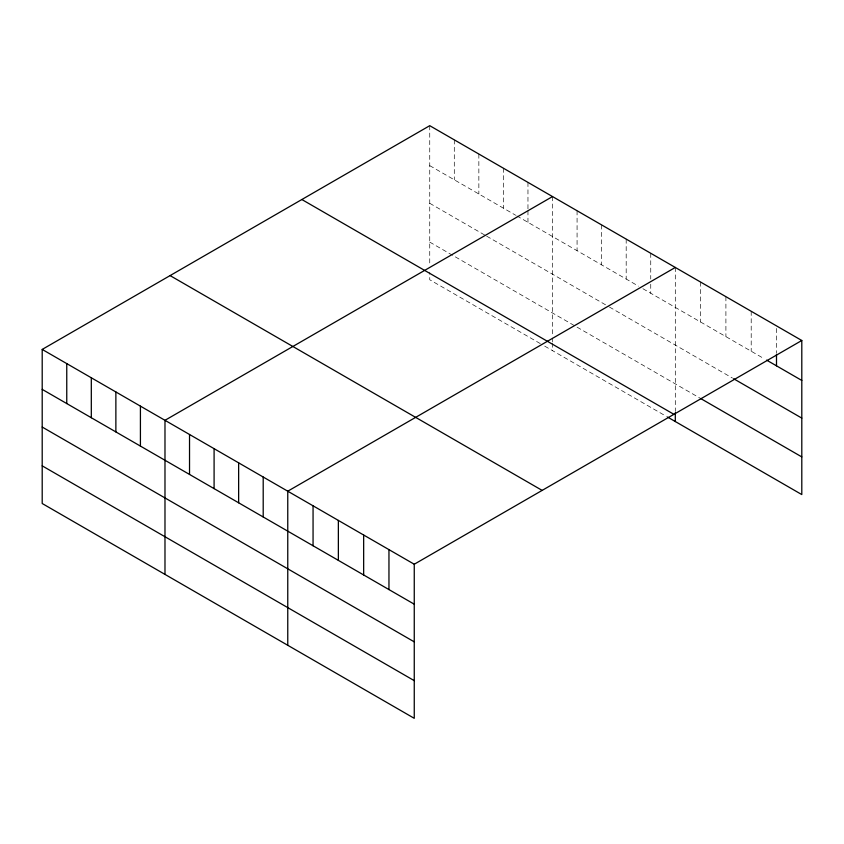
<?xml version="1.0" encoding="UTF-8"?>
<svg xmlns="http://www.w3.org/2000/svg" width="844" height="844" viewBox="0 0 844 844"><rect width="100%" height="100%" fill="white"/><g stroke="black" fill="none" stroke-linecap="round" stroke-linejoin="round"><path stroke-width="0.63" stroke-dasharray="4.22 3.17" d="M429.744 165.635L515.684 215.252M516.802 215.895L638.465 286.137M642.928 288.722L764.4 358.848M429.744 203.298L485.553 235.518M486.671 236.162L608.334 306.404M609.442 307.047L732.497 378.091M429.744 242.101L574.848 325.879M577.074 327.166L700.604 398.484M540.244 343.561L429.744 279.765L429.744 272.232M544.707 346.135L666.37 416.377M776.501 328.464L776.501 352.95M751.202 311.278L751.202 351.22M725.903 296.666L725.903 336.619M700.604 282.065L700.604 322.007M675.305 267.453L675.305 411.492M650.745 253.284L650.745 279.047M650.745 284.206L650.745 293.227M626.185 239.105L626.185 279.047M601.635 224.926L601.635 264.868M577.074 210.747L577.074 250.7M552.525 196.568L552.525 336.84M552.525 338.096L552.525 341.862M552.525 343.118L552.525 350.65M527.964 182.388L527.964 209.46M527.964 210.747L527.964 222.341M503.414 168.22L503.414 208.162M478.854 154.041L478.854 193.983M454.294 139.861L454.294 179.814M429.744 125.682L429.744 264.7"/><path stroke-width="1.27" d="M801.8 340.491L414.256 564.235L414.256 718.318L42.2 503.509L42.2 349.427L429.744 125.682L801.8 340.491L801.8 494.573L667.488 417.02M552.525 196.568L164.981 420.312L164.981 574.395M675.305 267.453L287.762 491.197L287.762 645.28M766.605 360.114L801.8 380.444M733.605 378.724L801.8 418.107M700.604 398.484L801.8 456.91M301.857 199.522L673.913 414.33M170.087 275.598L542.143 490.396M42.2 349.427L414.256 564.235M42.2 389.379L414.256 604.188M42.2 427.043L414.256 641.851M42.2 465.846L414.256 680.654M776.501 354.237L776.501 365.832M675.305 412.748L675.305 421.536M388.957 549.634L388.957 589.576M363.658 535.022L363.658 574.975M338.36 520.421L338.36 560.363M313.061 505.809L313.061 545.762M263.201 477.029L263.201 516.971M238.641 462.85L238.641 502.792M214.091 448.67L214.091 488.623M189.531 434.491L189.531 474.444M140.42 406.143L140.42 446.086M115.871 391.964L115.871 431.906M91.31 377.785L91.31 417.738M66.76 363.606L66.76 403.559"/></g></svg>
